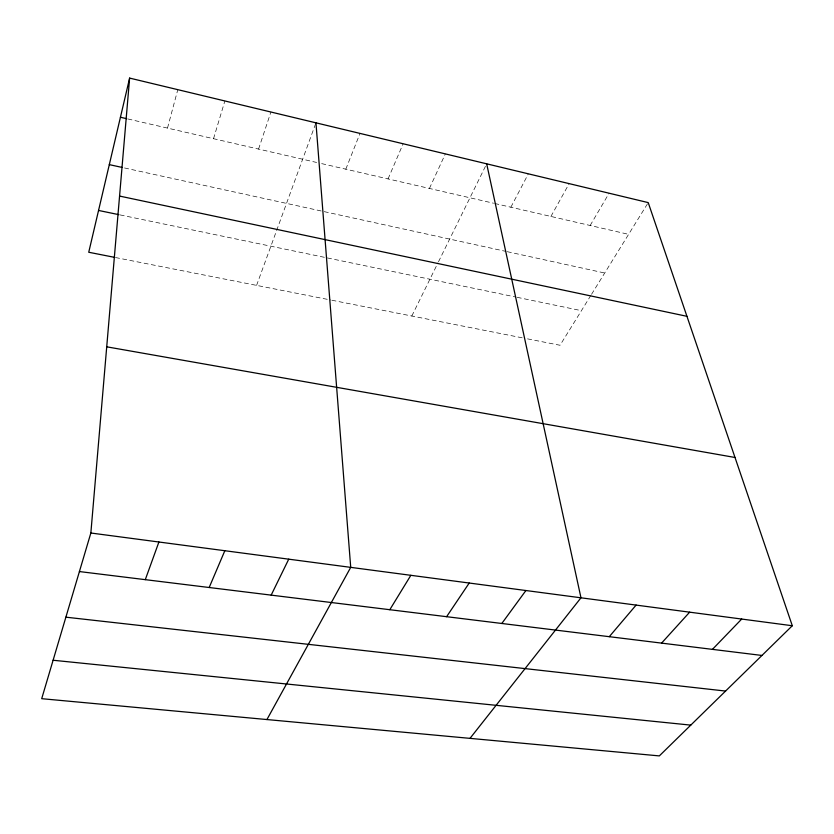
<?xml version="1.0" encoding="UTF-8"?>
<svg xmlns="http://www.w3.org/2000/svg" width="834" height="834" viewBox="0 0 834 834"><rect width="100%" height="100%" fill="white"/><g stroke="black" fill="none" stroke-linecap="round" stroke-linejoin="round"><path stroke-width="0.63" stroke-dasharray="4.17 3.13" d="M167.498 128.092L177.788 89.655M213.525 138.694L224.867 100.966M258.571 149.077L270.914 112.017M256.58 285.384L315.502 124.047M345.808 169.177L360.007 133.409M388.05 178.914L403.135 143.761M429.427 188.442L445.346 153.894M411.819 316.013L437.923 262.939M438.496 261.772L486.67 163.818M510.867 207.207L528.349 173.826M550.92 216.444L569.153 183.626M590.159 225.482L609.101 193.217M590.879 295.372L560.031 345.266L526.504 338.656M591.556 294.287L648.226 202.61M115.436 257.529L330.629 299.99M331.89 300.24L524.023 338.166M120.127 214.922L515.902 297.06M517.153 297.321L581.423 310.665M124.547 167.968L506.009 251.409M507.27 251.691L604.713 273.01M127.863 118.96L316.607 162.453M321.684 163.62L493.509 203.215M494.75 203.496L628.607 234.344"/><path stroke-width="1.25" d="M90.854 533.009L129.624 78.094L648.226 202.61L792.3 625.74L659.329 755.906L41.7 698.683L90.854 533.009L792.3 625.74M129.624 78.094L88.738 252.254L114.164 257.268M145.293 579.651L158.908 542.006M209.178 587.511L224.836 550.721M271.175 595.132L288.741 559.166M266.932 719.554L350.718 567.36L315.95 122.827M389.812 609.706L410.849 575.314M446.607 616.691L469.219 583.029M501.818 623.478L525.91 590.524M470.001 738.361L580.975 597.801L486.67 163.818M609.279 636.686L636.102 605.088M661.571 643.118L689.645 612.166M712.444 649.373L741.697 619.047M53.105 660.247L690.771 725.121M65.886 617.181L725.57 691.063M79.418 571.561L761.942 655.451M106.721 346.819L735.004 457.48M98.558 210.449L118.866 214.661M119.575 196.073L686.945 316.315M109.306 164.632L122.014 167.405M120.43 117.25L126.622 118.678"/></g></svg>
